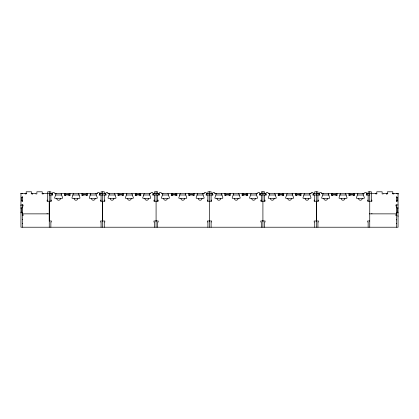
<?xml version="1.0" encoding="UTF-8"?>
<svg xmlns="http://www.w3.org/2000/svg" width="419" height="419" viewBox="0 0 419 419"><rect width="100%" height="100%" fill="white"/><g stroke="black" fill="none" stroke-linecap="round" stroke-linejoin="round"><path stroke-width="0.63" d="M20.95 205.629L20.95 204.959L23.087 204.964L23.087 206.033L22.553 206.028M20.95 193.568L26.79 193.389M22.553 205.629L22.553 204.959M49.259 201.22L49.259 220.986L51.396 220.986L51.396 222.054L50.861 222.054L50.861 227.218M102.671 220.986L102.671 201.22M156.083 220.986L156.083 191.782M209.5 220.986L209.5 191.782M262.912 220.986L262.912 191.782M316.329 220.986L316.329 201.22M371.344 193.808L371.344 193.389M396.447 219.928L396.578 219.409M398.05 216.366L397.851 215.644M398.05 194.112L398.05 193.389L392.21 193.389M22.553 223.264L22.422 223.563M32.415 194.076L32.603 193.541M56.115 193.541L54.611 197.841A0.534 0.534 0 0 0 55.146 198.37L62.085 198.376A0.534 0.534 0 0 0 62.62 197.841L61.116 193.541M73.466 193.541L71.958 197.841A0.534 0.534 0 0 0 72.492 198.37L79.437 198.376A0.534 0.534 0 0 0 79.971 197.841L78.468 193.541M90.813 193.541L89.31 197.841A0.534 0.534 0 0 0 89.844 198.376L96.789 198.37A0.534 0.534 0 0 0 97.323 197.841L95.815 193.541M109.527 193.541L108.023 197.841A0.534 0.534 0 0 0 108.558 198.37L115.497 198.37A0.534 0.534 0 0 0 116.032 197.841L114.528 193.541M126.878 193.541L125.37 197.841A0.534 0.534 0 0 0 125.904 198.37L132.849 198.37A0.534 0.534 0 0 0 133.383 197.841L131.88 193.541M144.225 193.541L142.722 197.841A0.534 0.534 0 0 0 143.256 198.37L150.201 198.37A0.534 0.534 0 0 0 150.735 197.841L149.232 193.541M162.939 193.541L161.435 197.841A0.534 0.534 0 0 0 161.97 198.37L168.915 198.37A0.534 0.534 0 0 0 169.449 197.841L167.94 193.541M180.29 193.541L178.787 197.841A0.534 0.534 0 0 0 179.322 198.37L186.261 198.37A0.534 0.534 0 0 0 186.795 197.841L185.292 193.541M197.642 193.541L196.134 197.841A0.534 0.534 0 0 0 196.668 198.37L203.613 198.37A0.534 0.534 0 0 0 204.147 197.841L202.644 193.541M216.351 193.541L214.847 197.841A0.534 0.534 0 0 0 215.382 198.37L222.327 198.37A0.534 0.534 0 0 0 222.861 197.841L221.358 193.541M233.702 193.541L232.199 197.841A0.534 0.534 0 0 0 232.734 198.37L239.678 198.37A0.534 0.534 0 0 0 240.213 197.841L238.704 193.541M251.054 193.541L249.551 197.841A0.534 0.534 0 0 0 250.085 198.37L257.025 198.37A0.534 0.534 0 0 0 257.559 197.841L256.056 193.541M269.768 193.541L268.26 197.841A0.534 0.534 0 0 0 268.794 198.37L275.739 198.37A0.534 0.534 0 0 0 276.273 197.841L274.77 193.541M287.115 193.541L285.611 197.841A0.534 0.534 0 0 0 286.146 198.37L293.091 198.37A0.534 0.534 0 0 0 293.625 197.841L292.122 193.541M304.466 193.541L302.963 197.841A0.534 0.534 0 0 0 303.497 198.37L310.437 198.37A0.534 0.534 0 0 0 310.971 197.841L309.468 193.541M323.185 193.541L321.677 197.841A0.534 0.534 0 0 0 322.211 198.37L329.156 198.37A0.534 0.534 0 0 0 329.69 197.841L328.187 193.541M340.532 193.541L339.029 197.841A0.534 0.534 0 0 0 339.563 198.37L346.508 198.37A0.534 0.534 0 0 0 347.042 197.841L345.534 193.541M357.884 193.541L356.38 197.841A0.534 0.534 0 0 0 356.915 198.376L363.854 198.37A0.534 0.534 0 0 0 364.389 197.841L362.885 193.541M55.078 193.389L55.774 193.389M363.226 193.389L363.922 193.389M31.168 193.389L35.814 193.389L35.814 193.924L36.882 193.924L36.882 191.787L42.225 191.787L42.225 193.924L43.293 193.924L43.293 193.389M41.989 193.389L52.134 193.389M97.548 193.389L54.978 193.389A0.534 0.534 0 0 1 54.507 193.033A1.068 1.068 0 0 0 52.49 193.033A0.534 0.534 0 0 1 51.987 193.389M99.539 193.389L105.813 193.389M107.735 193.389L150.369 193.389M153.15 193.389L159.026 193.389M161.807 193.389L204.378 193.389M206.363 193.389L212.637 193.389M214.628 193.389L257.198 193.389M259.974 193.389L265.85 193.389M268.631 193.389L311.27 193.389M313.187 193.389L319.461 193.389M321.452 193.389L364.022 193.389A0.534 0.534 0 0 0 364.493 193.033A1.068 1.068 0 0 1 366.51 193.033A0.534 0.534 0 0 0 367.013 193.389L367.013 193.924L366.478 193.924L366.478 194.992M366.866 193.389L377.011 193.389M387.832 193.389L383.186 193.389L383.186 193.924L382.118 193.924L382.118 191.787L376.775 191.787L376.775 193.924L375.707 193.924L375.707 193.389M20.95 193.541L22.553 193.541M396.447 193.541L398.05 193.541M51.987 193.924L52.522 193.924L52.522 194.992M99.942 193.924L99.408 193.924L99.408 194.992M105.399 193.924L105.934 193.924L105.934 194.992M153.354 193.924L152.82 193.924L152.82 194.992M158.811 193.924L159.346 193.924L159.346 194.992M206.771 193.924L206.237 193.924L206.237 194.992M49.259 194.992L52.6 194.992M55.638 194.992L61.577 194.992M64.254 194.992L70.329 194.992M72.545 194.992L79.673 194.992M81.904 194.992L87.382 194.992M89.923 194.992L96.297 194.992M99.067 194.992L106.211 194.992M109.05 194.992L115.424 194.992M117.928 194.992L123.375 194.992M126.297 194.992L132.467 194.992M135.018 194.992L141.093 194.992M143.34 194.992L149.709 194.992M152.752 194.992L159.424 194.992M162.467 194.992L168.401 194.992M171.083 194.992L177.158 194.992M179.374 194.992L185.879 194.992M188.733 194.992L194.207 194.992M196.752 194.992L203.126 194.992M205.965 194.992L213.041 194.992M215.879 194.992L222.253 194.992M224.752 194.992L230.272 194.992M233.121 194.992L239.631 194.992M241.847 194.992L247.922 194.992M250.599 194.992L256.538 194.992M259.576 194.992L266.254 194.992M269.291 194.992L275.665 194.992M277.907 194.992L283.982 194.992M286.533 194.992L292.708 194.992M301.072 194.992L295.625 194.992L295.625 193.389M303.576 194.992L309.95 194.992M312.789 194.992L319.933 194.992M322.703 194.992L329.077 194.992M331.618 194.992L337.096 194.992M339.327 194.992L346.455 194.992M348.671 194.992L354.746 194.992M357.423 194.992L363.362 194.992M366.4 194.992L369.741 194.992M21.484 197.339L22.526 197.208L22.134 196.94L21.762 197.244L21.751 200.9L22.149 201.303L22.553 200.9L21.484 200.9M397.516 197.339L396.447 197.339L396.851 196.94L397.249 197.339L397.243 200.979L396.866 201.303L396.463 201.015L397.516 200.9M47.656 200.156L47.122 200.151L47.122 201.225L51.396 201.22L51.396 200.151L50.861 200.151M101.068 200.151L100.534 200.151L100.534 201.22L104.808 201.22L104.808 200.151L104.273 200.151M154.48 200.151L153.946 200.151L153.946 201.22L158.22 201.22L158.22 200.151L157.685 200.151M207.897 200.151L207.363 200.151L207.363 201.22L211.637 201.22L211.637 200.151L211.103 200.151M261.309 200.151L260.775 200.151L260.775 201.22L265.049 201.22L265.049 200.151L264.515 200.151M314.721 200.151L314.187 200.151L314.187 201.22L318.466 201.22L318.466 200.151L317.932 200.151M368.139 200.151L367.604 200.151L367.604 201.22L371.878 201.22L371.878 200.151L371.344 200.156M398.05 204.959L395.913 204.964L395.913 206.033L396.447 206.028M20.95 207.824L22.553 207.798M396.447 207.824L398.05 207.798M20.95 208.432L21.751 208.432L21.751 212.171L20.95 212.171M398.05 208.432L397.249 208.432L397.249 212.171L398.05 212.171M20.95 212.779L22.553 212.805M396.447 212.805L398.05 212.779M22.553 213.868L49.662 213.863M369.338 213.863L396.447 213.868M22.553 214.575L23.087 214.575L23.087 215.644L22.453 215.644M396.447 214.575L395.913 214.575L395.913 215.644L396.547 215.644M369.741 220.986L367.604 220.986L367.604 222.054L368.139 222.054L368.139 227.218M396.578 223.563L396.447 223.264M22.422 219.409L22.553 219.708M386.397 193.541L386.585 194.076M398.05 193.389L398.05 227.218L20.95 227.218L20.95 193.389M396.447 193.389L396.447 193.808M396.447 196.736L396.447 201.298M396.447 204.692L396.447 227.218M393.865 193.389L393.865 193.924L392.797 193.924L392.797 191.787L387.455 191.787L387.455 193.924L386.386 193.924L386.386 193.389M371.878 213.46L371.878 213.863M371.344 201.225L371.344 191.787L368.139 191.787L368.139 193.709M369.741 191.787L369.741 227.218M368.139 194.992L368.139 201.225M367.065 193.389L367.065 194.992M354.38 193.389L354.38 195.526L353.311 195.526L353.311 194.992M353.578 193.389L353.578 194.191L349.839 194.191L349.839 193.389M350.106 194.992L350.106 195.526L349.037 195.526L349.037 193.389M337.028 193.389L337.028 195.526L335.959 195.526L335.959 194.992M336.227 193.389L336.227 194.191L332.487 194.191L332.487 193.389M332.759 194.992L332.759 195.526L331.691 195.526L331.691 193.389L331.659 194.992M319.592 194.992L319.592 193.924L319.058 193.924L319.058 193.389A0.534 0.534 0 0 0 319.561 193.033A1.068 1.068 0 0 1 321.577 193.033A0.534 0.534 0 0 0 322.08 193.389M318.995 193.389L318.995 194.992M317.932 193.709L317.932 191.787L314.721 191.782L314.721 193.709M317.932 194.992L317.932 201.225M317.932 227.218L317.932 222.054L318.466 222.054L318.466 220.986L314.187 220.986L314.187 222.054L314.721 222.054L314.721 227.218M316.324 191.782L316.324 227.218M314.721 194.987L314.721 201.22M313.658 193.389L313.658 194.992M313.061 194.992L313.061 193.924L313.595 193.924L313.595 193.389A0.534 0.534 0 0 1 313.093 193.033A1.068 1.068 0 0 0 311.076 193.033A0.534 0.534 0 0 1 310.573 193.389M300.968 193.389L300.962 195.526L299.894 195.526L299.894 194.992M300.166 193.389L300.166 194.191L296.427 194.191L296.427 193.389M296.689 194.992L296.689 195.526L295.62 195.526L295.62 193.389M283.616 193.389L283.611 195.526L282.542 195.526L282.542 194.992M282.815 193.389L282.815 194.191L279.075 194.191L279.075 193.389M279.342 194.992L279.342 195.526L278.274 195.526L278.274 193.389M266.175 194.992L266.175 193.924L265.641 193.924L265.641 193.389A0.534 0.534 0 0 0 266.144 193.033A1.068 1.068 0 0 1 268.16 193.033A0.534 0.534 0 0 0 268.663 193.389M265.583 193.389L265.583 194.992M264.515 193.709L264.515 191.782L261.309 191.782L261.309 193.709M264.515 194.987L264.515 201.22M264.515 227.218L264.515 222.054L265.049 222.054L265.049 220.986L260.775 220.986L260.775 222.054L261.309 222.054L261.309 227.218M262.912 220.541L262.912 227.218M261.309 194.987L261.309 201.22M260.241 193.389L260.241 194.992M259.649 194.992L259.649 193.924L260.183 193.924L260.183 193.389A0.534 0.534 0 0 1 259.68 193.033A1.068 1.068 0 0 0 257.664 193.033A0.534 0.534 0 0 1 257.161 193.389M247.582 193.389L247.55 195.526L246.482 195.526L246.482 194.992M246.754 193.389L246.754 194.191L243.015 194.191L243.015 193.389M243.277 194.992L243.277 195.526L242.208 195.526L242.213 193.389M230.204 193.389L230.199 195.526L229.13 195.526L229.13 194.992M229.403 193.389L229.403 194.191L225.663 194.191L225.663 193.389M225.925 194.992L225.925 195.526L224.856 195.526L224.856 193.389M212.763 194.992L212.763 193.924L212.229 193.924L212.229 193.389A0.534 0.534 0 0 0 212.732 193.033A1.068 1.068 0 0 1 214.743 193.033A0.534 0.534 0 0 0 215.251 193.389M212.171 193.389L212.171 194.992M211.103 193.709L211.103 191.782L207.897 191.782L207.897 193.709M211.103 194.987L211.103 201.22M211.103 227.218L211.103 222.054L211.637 222.054L211.637 220.986L207.363 220.986L207.363 222.054L207.897 222.054L207.897 227.218M209.5 220.541L209.5 227.218M207.897 194.987L207.897 201.22M206.829 194.992L206.771 193.389A0.534 0.534 0 0 1 206.263 193.033A1.068 1.068 0 0 0 204.252 193.033A0.534 0.534 0 0 1 203.749 193.389M194.165 193.389L194.138 195.526L193.07 195.526L193.07 194.992M193.337 193.389L193.337 194.191L189.603 194.191L189.603 193.389M189.865 194.992L189.865 195.526L188.796 195.526L188.796 193.389M176.792 193.389L176.787 195.526L175.718 195.526L175.718 194.992M175.99 193.389L175.99 194.191L172.251 194.191L172.251 193.389M172.513 194.992L172.513 195.526L171.444 195.526L171.444 193.389M158.759 193.389L158.759 194.992M157.685 193.709L157.685 191.782L154.48 191.782L154.48 193.709M157.685 194.987L157.685 201.22M157.685 227.218L157.685 222.054L158.22 222.054L158.22 220.986L153.946 220.986L153.946 222.054L154.48 222.054L154.48 227.218M156.083 220.541L156.083 227.218M154.48 194.987L154.48 201.22M153.417 194.992L153.354 193.389A0.534 0.534 0 0 1 152.851 193.033A1.068 1.068 0 0 0 150.84 193.033A0.534 0.534 0 0 1 150.332 193.389M140.726 193.389L140.726 195.526L139.658 195.526L139.658 194.992M139.925 193.389L139.925 194.191L136.185 194.191L136.185 193.389M136.453 194.992L136.453 195.526L135.384 195.526L135.384 193.389M123.375 193.389L123.375 195.526L122.306 195.526L122.306 194.992M122.573 193.389L122.573 194.191L118.839 194.191L118.839 193.389M119.101 194.992L119.101 195.526L118.032 195.526L118.032 193.389M105.347 193.389L105.347 194.992M104.273 193.709L104.273 191.782L101.068 191.787L101.068 193.709M104.273 194.987L104.273 201.22M104.273 227.218L104.273 222.054L104.808 222.054L104.808 220.986L100.534 220.986L100.534 222.054L101.068 222.054L101.068 227.218M102.671 191.782L102.671 227.218M101.068 194.992L101.068 201.225M100.005 194.992L99.942 193.389A0.534 0.534 0 0 1 99.439 193.033A1.068 1.068 0 0 0 97.423 193.033A0.534 0.534 0 0 1 96.92 193.389M87.341 193.389L87.309 195.526L86.241 195.526L86.241 194.992M86.513 193.389L86.513 194.191L82.773 194.191L82.773 193.389M83.041 194.992L83.041 195.526L81.972 195.526L81.972 193.389M69.963 193.389L69.963 195.526L68.894 195.526L68.894 194.992M69.161 193.389L69.161 194.191L65.422 194.191L65.422 193.389M65.689 194.992L65.689 195.526L64.62 195.526L64.62 193.389M51.935 193.389L51.935 194.992M50.861 193.709L50.861 191.787L47.656 191.787L47.656 201.225M50.861 194.992L50.861 201.225M49.259 191.787L49.259 227.218M47.122 213.46L47.122 213.863M32.614 193.389L32.614 193.924L31.545 193.924L31.545 191.787L26.203 191.787L26.203 193.924L25.135 193.924L25.135 193.389M22.553 193.389L22.553 193.808M22.553 196.736L22.553 201.298M22.553 204.692L22.553 227.218M291.488 198.37A1.87 1.87 0 0 1 289.618 200.24A1.87 1.87 0 0 1 287.748 198.37M308.84 198.37A1.87 1.87 0 0 1 306.97 200.24A1.87 1.87 0 0 1 305.1 198.37M274.136 198.37A1.87 1.87 0 0 1 272.266 200.24A1.87 1.87 0 0 1 270.396 198.37M238.076 198.37A1.87 1.87 0 0 1 236.206 200.24A1.87 1.87 0 0 1 234.336 198.37M255.422 198.37A1.87 1.87 0 0 1 253.553 200.24A1.87 1.87 0 0 1 251.683 198.37M220.724 198.37A1.87 1.87 0 0 1 218.854 200.24A1.87 1.87 0 0 1 216.984 198.37M184.659 198.37A1.87 1.87 0 0 1 182.794 200.24A1.87 1.87 0 0 1 180.924 198.37M202.01 198.37A1.87 1.87 0 0 1 200.141 200.24A1.87 1.87 0 0 1 198.271 198.37M158.811 193.389A0.534 0.534 0 0 0 159.32 193.033A1.068 1.068 0 0 1 161.331 193.033A0.534 0.534 0 0 0 161.834 193.389M167.312 198.37A1.87 1.87 0 0 1 165.442 200.24A1.87 1.87 0 0 1 163.572 198.37M131.247 198.37A1.87 1.87 0 0 1 129.377 200.24A1.87 1.87 0 0 1 127.507 198.37M148.598 198.37A1.87 1.87 0 0 1 146.729 200.24A1.87 1.87 0 0 1 144.859 198.37M105.399 193.389A0.534 0.534 0 0 0 105.902 193.033A1.068 1.068 0 0 1 107.919 193.033A0.534 0.534 0 0 0 108.421 193.389M113.9 198.37A1.87 1.87 0 0 1 112.03 200.24A1.87 1.87 0 0 1 110.16 198.37M95.186 198.376A1.87 1.87 0 0 1 93.317 200.24A1.87 1.87 0 0 1 91.447 198.376M77.834 198.376A1.87 1.87 0 0 1 75.965 200.24A1.87 1.87 0 0 1 74.095 198.376M60.483 198.376A1.87 1.87 0 0 1 58.613 200.24A1.87 1.87 0 0 1 56.743 198.376M344.905 198.376A1.87 1.87 0 0 1 343.035 200.24A1.87 1.87 0 0 1 341.166 198.376M327.553 198.376A1.87 1.87 0 0 1 325.683 200.24A1.87 1.87 0 0 1 323.814 198.376M362.257 198.376A1.87 1.87 0 0 1 360.387 200.24A1.87 1.87 0 0 1 358.517 198.376"/></g></svg>
